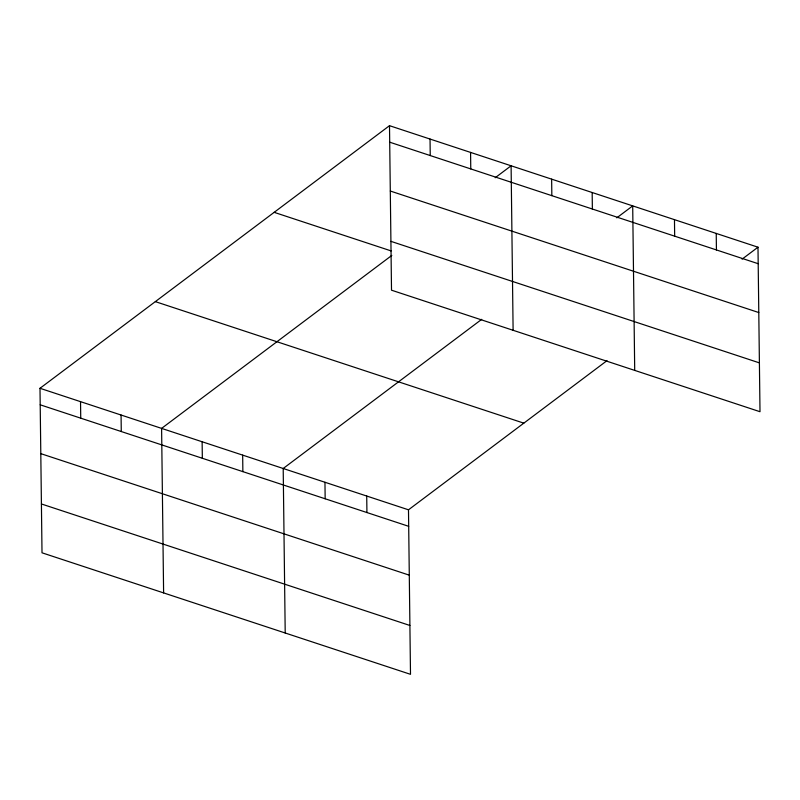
<?xml version="1.0" encoding="UTF-8"?>
<svg xmlns="http://www.w3.org/2000/svg" width="800" height="800" viewBox="0 0 800 800"><rect width="100%" height="100%" fill="white"/><g stroke="black" fill="none" stroke-linecap="round" stroke-linejoin="round"><path stroke-width="1.2" d="M607 360.65L408.49 509.81L410.5 674.32L42.01 552.8L40 388.29L389.5 125.68L757.99 247.2L760 411.71L391.51 290.19L389.5 125.68M391.81 255.42L161.6 428.39L163.61 592.9M495.2 177.74L511.1 165.78L513.11 330.29M481.72 319.33L283.2 468.49L285.21 633M616.8 217.84L632.7 205.88L634.71 370.39M742.08 259.16L757.99 247.2M389.71 142.19L758.19 263.71M390.3 191.03L758.79 312.55M390.92 241.35L759.4 362.87M274.17 212.34L391.14 250.92M155.34 301.63L523.82 423.15M40 388.29L408.49 509.81M40.2 404.8L408.69 526.32M40.8 453.64L409.28 575.16M41.41 503.96L409.9 625.48M716.23 233.43L716.43 249.94M674.47 219.66L674.67 236.17M592.17 192.52L592.37 209.03M551.64 179.15L551.84 195.66M470.57 152.41L470.77 168.92M430.04 139.05L430.24 155.56M366.72 496.04L366.93 512.55M324.96 482.27L325.16 498.78M242.67 455.13L242.87 471.64M202.13 441.76L202.34 458.27M121.07 415.02L121.27 431.53M80.53 401.66L80.74 418.17"/></g></svg>
